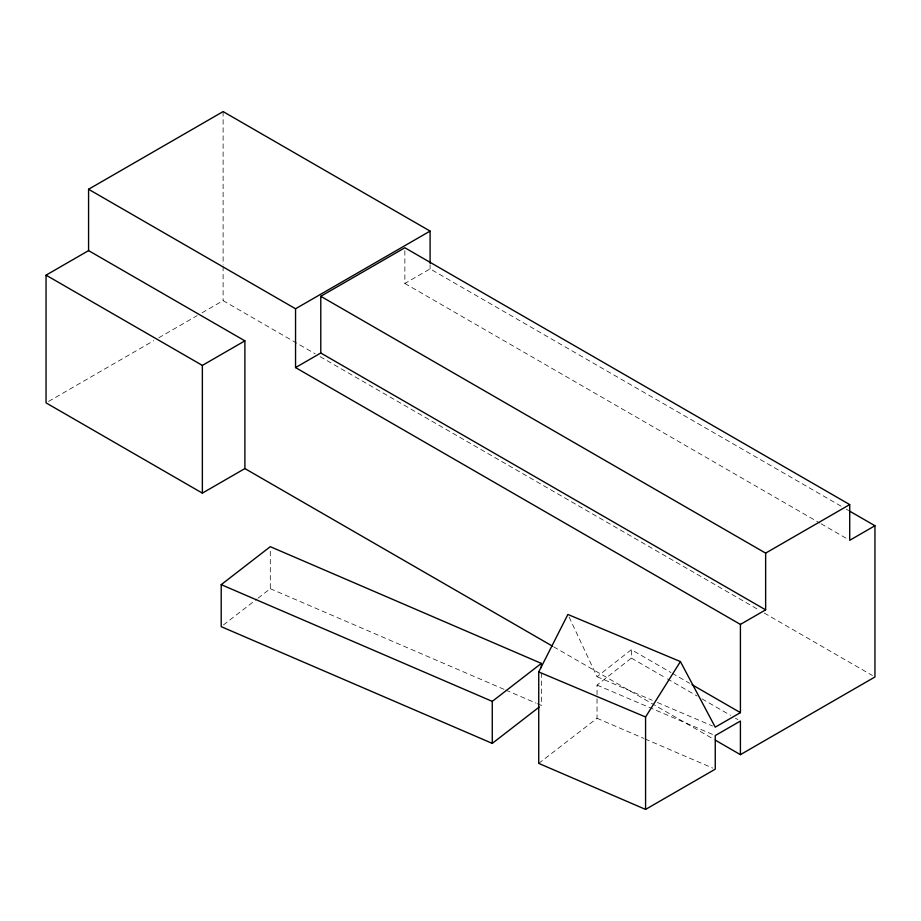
<?xml version="1.0" encoding="UTF-8"?>
<svg xmlns="http://www.w3.org/2000/svg" width="921" height="921" viewBox="0 0 921 921"><rect width="100%" height="100%" fill="white"/><g stroke="black" fill="none" stroke-linecap="round" stroke-linejoin="round"><path stroke-width="0.69" stroke-dasharray="4.61 3.45" d="M569.097 617.047L597.038 676.693L631.369 649.685L671.018 672.583M597.038 694.779L597.038 685.097L631.369 658.089L631.369 649.685M223.446 624.933L256.901 599.041M258.018 598.178L270.29 588.68L270.29 549.469M538.739 763.394L597.038 718.276L597.038 696.161M48.525 401.441L153.772 340.678M158.723 337.823L197.117 315.661M202.067 312.795L223.112 300.649L315.166 353.791M404.86 250.616L404.86 283.461L430.095 268.897L841.31 506.308M597.038 676.693L652.206 700.248M657.456 702.493L712.624 726.047M597.038 685.097L715.249 735.568M597.038 718.276L643.837 738.423M645.057 738.953L712.785 768.114M270.29 588.68L504.501 689.541M505.813 690.105L536.08 703.137M537.392 703.702L541.341 705.405L541.341 673.193M846.284 509.186L848.782 510.625M404.86 283.461L819.817 523.036M821.06 523.761L848.471 539.579M320.14 356.657L759.261 610.186M764.234 613.052L872.463 675.542M672.261 673.297L689.61 683.313M631.369 658.089L666.067 678.121M667.299 678.835L697.047 696M701.998 698.866L730.503 715.318M735.453 718.184L737.928 719.612M553.659 646.83L714.27 739.551M430.095 264.695L430.095 268.897M223.112 111.591L223.112 264.834M223.112 266.273L223.112 300.649"/><path stroke-width="1.38" d="M715.513 740.277L740.415 754.656L740.415 721.039L715.249 735.568L715.249 769.173L645.575 809.409L538.739 763.394L538.739 671.939L567.889 614.457L680.412 661.577L715.249 727.164L740.415 712.635L740.415 624.415L295.549 367.583L295.549 308.765L88.577 189.266L88.577 250.604L244.894 340.851L244.894 468.57L552.416 646.116M645.575 809.409L645.575 716.987L680.412 661.577M539.107 707.132L492.263 743.385L221.213 626.66L221.213 584.651L270.29 546.671L541.341 663.396L541.341 667.598M492.263 743.385L492.263 701.376L541.341 663.396M88.577 189.266L223.112 111.591L430.095 231.09L430.095 263.302M244.894 468.57L202.367 493.126L46.05 402.868L46.05 275.16L88.577 250.604M295.549 308.765L430.095 231.09M320.784 296.297L765.639 553.13L765.639 609.852L320.784 353.008L320.784 296.297L404.86 247.761L849.715 504.593L849.715 540.305L874.95 525.741L874.95 676.981L740.415 754.656M46.05 275.16L202.367 365.407L244.894 340.851M295.549 367.583L320.784 353.008M765.639 553.13L849.715 504.593M740.415 624.415L765.639 609.852M645.575 716.987L538.739 671.939M221.213 584.651L492.263 701.376M850.025 511.351L874.95 525.741M692.085 684.74L740.415 712.635M202.367 365.407L202.367 493.126"/></g></svg>
